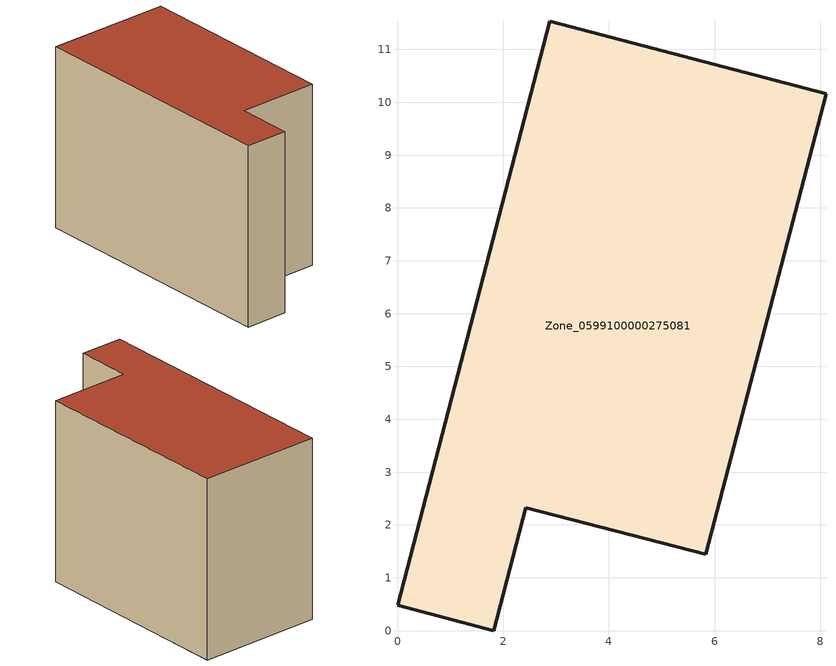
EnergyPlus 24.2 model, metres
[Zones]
Zone_0599100000275081
 floor ground (C_G): 0,0.48 2.88,11.53 8.11,10.16 5.83,1.44 2.43,2.33 1.82,0 z0
 wall outside (C_F): 2.88,11.53 0,0.48 1.82,0 2.43,2.33 5.83,1.44 8.11,10.16 2.88,11.53 z0:7.9
 roof outside (C_R): 8.11,10.16 2.88,11.53 0,0.48 1.82,0 2.43,2.33 5.83,1.44 z7.9
[BUILDING]
Pand.0599100000275081: North Axis=0; Terrain=City; Loads Convergence Tolerance Value=0.04; Temperature Convergence Tolerance Value=0.4; Solar Distribution=FullExterior; Maximum Number of Warmup Days=25; Minimum Number of Warmup Days=1
[Site:Location]
Rotterdam.The.Hague.AP_ZH_NLD Design_Conditions: Latitude=51.96; Longitude=4.45; Time Zone=1; Elevation=-4.5
[SITE:GROUNDTEMPERATURE:BUILDINGSURFACE]
18, 18, 18, 18, 18, 18, 18, 18, 18, 18, 18, 18
[MATERIAL] Thermal Absorptance=0.9; Solar Absorptance=0.7; Visible Absorptance=0.7
Name | Roughness | Thickness | Conductivity | Density | Specific Heat
G.TI.1975-1991 | MediumSmooth | 0.15 | 0.288461 | 540 | 1210
F.TI.1975-1991 | Rough | 0.3 | 0.230769 | 1920 | 840
R.TI.1975-1991 | MediumRough | 0.2 | 0.153846 | 1500 | 1000
[CONSTRUCTION]
C_G: G.TI.1975-1991
C_F: F.TI.1975-1991
C_R: R.TI.1975-1991
[ZONE]
Zone_0599100000275081: Type=1; Multiplier=1; Ceiling Height=Autocalculate; Volume=Autocalculate; Floor Area=autocalculate; Part of Total Floor Area=Yes
[ZONEINFILTRATION:DESIGNFLOWRATE]
Infil_Zone_0599100000275081: Zone or ZoneList or Space or SpaceList=Zone_0599100000275081; Schedule=AlwaysOn; Design Flow Rate Calculation Method=Flow/Area; Flow Rate per Floor Area=0.003; Constant Term Coefficient=1; Temperature Term Coefficient=0; Velocity Term Coefficient=0; Velocity Squared Term Coefficient=0
[HVACTEMPLATE:ZONE:IDEALLOADSAIRSYSTEM]
Zone_0599100000275081: Maximum Heating Supply Air Temperature=50; Minimum Cooling Supply Air Temperature=13; Maximum Heating Supply Air Humidity Ratio=0.0156; Minimum Cooling Supply Air Humidity Ratio=0.0077; Heating Limit=NoLimit; Cooling Limit=NoLimit; Dehumidification Control Type=ConstantSensibleHeatRatio; Cooling Sensible Heat Ratio=0.7; Dehumidification Setpoint=60; Humidification Control Type=None; Humidification Setpoint=30; Outdoor Air Method=None; Outdoor Air Flow Rate per Person=0.00944; Outdoor Air Flow Rate per Zone Floor Area=0; Outdoor Air Flow Rate per Zone=0; Demand Controlled Ventilation Type=None; Outdoor Air Economizer Type=NoEconomizer; Heat Recovery Type=None; Sensible Heat Recovery Effectiveness=0.7; Latent Heat Recovery Effectiveness=0.65
[ZONECONTROL:THERMOSTAT]
ThermostatControl_Zone_0599100000275081: Zone or ZoneList=Zone_0599100000275081; Control Type Schedule=DualSetpointControlType; Control 1=Thermostat_Zone_0599100000275081; Temperature Difference Between Cutout And Setpoint=0
[THERMOSTATSETPOINT:DUALSETPOINT]
Thermostat_Zone_0599100000275081: Heating Setpoint Temperature Schedule=HeatingSetpoint_Zone_0599100000275081; Cooling Setpoint Temperature Schedule=CoolingSetpoint_Zone_0599100000275081
[SCHEDULE:COMPACT]
HeatingSetpoint_Zone_0599100000275081: Through: 12/31, For: AllDays, Until: 24:00, 21
CoolingSetpoint_Zone_0599100000275081: Through: 12/31, For: AllDays, Until: 24:00, 24
DualSetpointControlType: Through: 12/31, For: AllDays, Until: 24:00, 4
AlwaysOn: Through: 12/31, For: AllDays, Until: 24:00, 1
